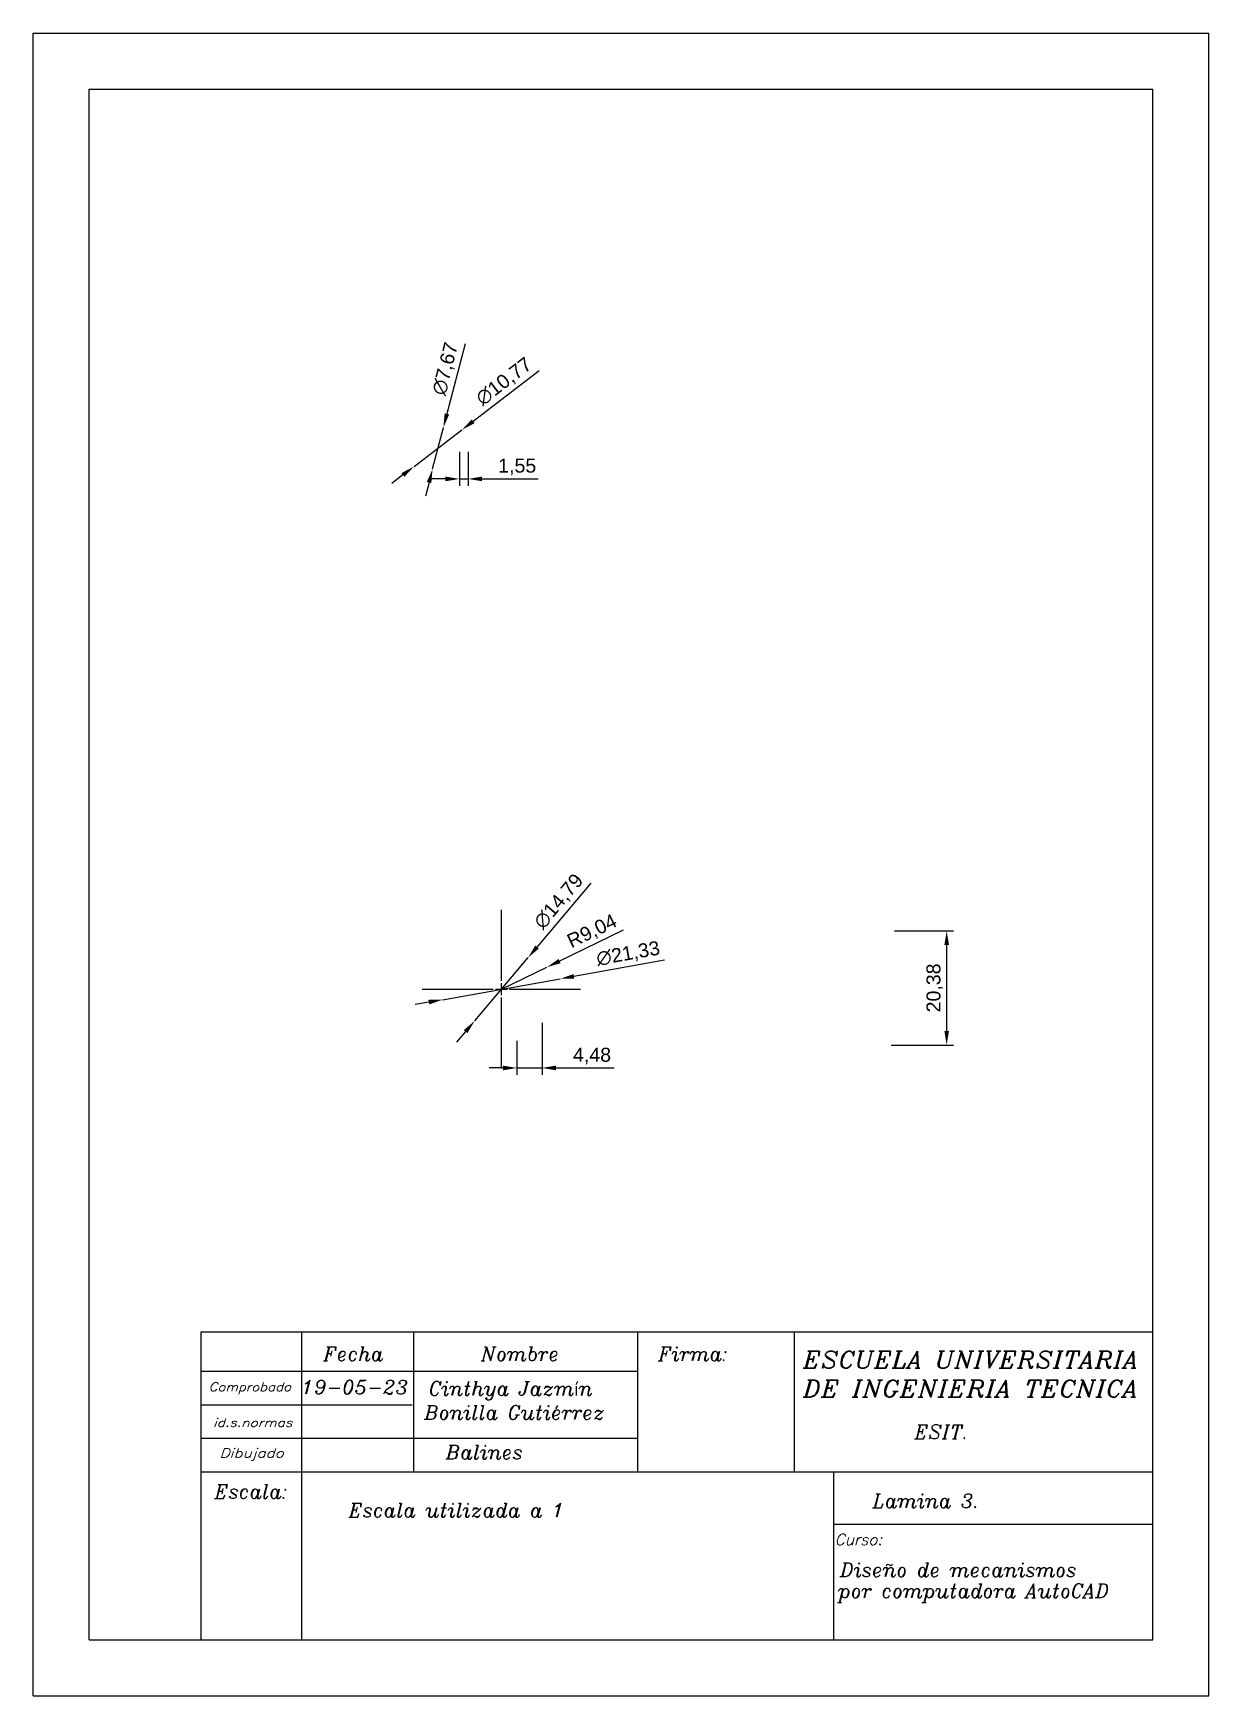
# Model space of a CAD drawing. Header units: inches. Extents: x 0 to 210, y 0 to 297.
import ezdxf
from ezdxf.enums import TextEntityAlignment as Align

# ---------------------------------------------------------------- set-up
doc = ezdxf.new("R2010")
doc.units = ezdxf.units.IN
doc.header["$MEASUREMENT"] = 0
doc.linetypes.add('CENTER2', pattern=[28.575, 19.05, -3.175, 3.175, -3.175])
doc.layers.get('0').update_dxf_attribs({"true_color": 0xc2ced6})
doc.styles.add('ITALIC', font='italic', dxfattribs={"height": 2})
doc.styles.add('ITALICC', font='italicc', dxfattribs={"height": 3})
doc.styles.get("Standard").update_dxf_attribs({"font": 'Arial.ttf'})
doc.dimstyles.new('ISO-25', dxfattribs={"dimtxt": 2.5, "dimasz": 2.5, "dimexe": 1.25, "dimexo": 0.625, "dimtad": 1, "dimtxsty": 'Standard', "dimcen": 2.5, "dimadec": 0, "dimazin": 0, "dimtfac": 1, "dimtmove": 0, "dimatfit": 3, "dimfxl": 1, "dimarcsym": 0})

# ---------------------------------------------------------------- blocks, each defined once
blk = doc.blocks.new('*D42')
at = {"color": 0, "lineweight": -2, "transparency": 16777216}
for p, q in [((90.54, 236.69), (78.7, 227.64)), ((68.16, 219.59), (76.72, 226.13)), ((66.18, 218.07), (64.19, 216.55))]:
    blk.add_line(p, q, dxfattribs=at)
at = {"color": 0, "transparency": 16777216}
for points in [[(78.45, 227.98), (78.96, 227.31), (76.72, 226.13)], [(65.92, 218.4), (66.43, 217.74), (68.16, 219.59)]]:
    blk.add_solid(points, dxfattribs=at)
at = {"layer": 'Defpoints', "color": 0, "transparency": 16777216}
for p in [(76.72, 226.13), (68.16, 219.59)]:
    blk.add_point(p, dxfattribs=at)
at = {"color": 0, "transparency": 16777216, "insert": (84.3, 234.66), "char_height": 2.5, "attachment_point": 5, "rotation": 37.3917}
blk.add_mtext('∅10,77', dxfattribs=at)
blk = doc.blocks.new('*D43')
at = {"color": 0, "lineweight": -2, "transparency": 16777216}
for p, q in [((77.3, 241.51), (74.03, 228.97)), ((71.47, 219.14), (73.4, 226.55)), ((70.84, 216.72), (70.21, 214.3))]:
    blk.add_line(p, q, dxfattribs=at)
at = {"color": 0, "transparency": 16777216}
for points in [[(73.63, 229.08), (74.44, 228.87), (73.4, 226.55)], [(70.44, 216.82), (71.24, 216.61), (71.47, 219.14)]]:
    blk.add_solid(points, dxfattribs=at)
at = {"layer": 'Defpoints', "color": 0, "transparency": 16777216}
for p in [(73.4, 226.55), (71.47, 219.14)]:
    blk.add_point(p, dxfattribs=at)
at = {"color": 0, "transparency": 16777216, "insert": (73.87, 237), "char_height": 2.5, "attachment_point": 5, "rotation": 75.3997}
blk.add_mtext('∅7,67', dxfattribs=at)
blk = doc.blocks.new('*D44')
at = {"color": 0, "lineweight": -2, "transparency": 16777216}
for p, q in [((76.27, 222.22), (76.27, 216.11)), ((77.82, 222.22), (77.82, 216.11)), ((73.77, 217.36), (71.27, 217.36)), ((76.27, 217.36), (77.82, 217.36)), ((80.32, 217.36), (90.35, 217.36))]:
    blk.add_line(p, q, dxfattribs=at)
at = {"color": 0, "transparency": 16777216}
for points in [[(73.77, 217.78), (73.77, 216.95), (76.27, 217.36)], [(80.32, 217.78), (80.32, 216.95), (77.82, 217.36)]]:
    blk.add_solid(points, dxfattribs=at)
at = {"layer": 'Defpoints', "color": 0, "transparency": 16777216}
for p in [(76.27, 222.85), (77.82, 222.85), (77.82, 217.36)]:
    blk.add_point(p, dxfattribs=at)
at = {"color": 0, "transparency": 16777216, "insert": (86.59, 219.5), "char_height": 2.5, "attachment_point": 5}
blk.add_mtext('1,55', dxfattribs=at)
blk = doc.blocks.new('*D37')
at = {"color": 0, "lineweight": -2, "transparency": 16777216}
for p, q in [((154.02, 136.62), (164.56, 136.62)), ((163.31, 134.12), (163.31, 118.73)), ((153.39, 116.23), (164.56, 116.23))]:
    blk.add_line(p, q, dxfattribs=at)
at = {"color": 0, "transparency": 16777216}
for points in [[(162.9, 134.12), (163.73, 134.12), (163.31, 136.62)], [(162.9, 118.73), (163.73, 118.73), (163.31, 116.23)]]:
    blk.add_solid(points, dxfattribs=at)
at = {"layer": 'Defpoints', "color": 0, "transparency": 16777216}
for p in [(153.39, 136.62), (152.77, 116.23, -5.91), (163.31, 116.23)]:
    blk.add_point(p, dxfattribs=at)
at = {"color": 0, "transparency": 16777216, "insert": (161.18, 126.43), "char_height": 2.5, "attachment_point": 5, "rotation": 90}
blk.add_mtext('20,38', dxfattribs=at)
blk = doc.blocks.new('*U29')
at = {"color": 0, "linetype": 'CENTER2', "transparency": 16777216}
for p, q in [((0, 1.48), (0, 10.9)), ((-10.9, 0), (-1.48, 0)), ((1.48, 0), (10.9, 0)), ((0, -10.9), (0, -1.48))]:
    blk.add_line(p, q, dxfattribs=at)
at = {"color": 0, "linetype": 'Continuous', "transparency": 16777216}
for p, q in [((-0.74, 0), (0.74, 0)), ((0, -0.74), (0, 0.74))]:
    blk.add_line(p, q, dxfattribs=at)
blk = doc.blocks.new('*U30')
at = {"color": 0, "linetype": 'CENTER2', "transparency": 16777216}
for p, q in [((0, 1.81), (0, 12.54)), ((-12.54, 0), (-1.81, 0)), ((1.81, 0), (12.54, 0)), ((0, -12.54), (0, -1.81))]:
    blk.add_line(p, q, dxfattribs=at)
at = {"color": 0, "linetype": 'Continuous', "transparency": 16777216}
for p, q in [((-0.9, 0), (0.9, 0)), ((0, -0.9), (0, 0.9))]:
    blk.add_line(p, q, dxfattribs=at)
blk = doc.blocks.new('*U31')
at = {"color": 0, "linetype": 'CENTER2', "transparency": 16777216}
for p, q in [((0, 2.13), (0, 14.16)), ((-14.16, 0), (-2.13, 0)), ((2.13, 0), (14.16, 0)), ((0, -14.16), (0, -2.13))]:
    blk.add_line(p, q, dxfattribs=at)
at = {"color": 0, "linetype": 'Continuous', "transparency": 16777216}
for p, q in [((-1.07, 0), (1.07, 0)), ((0, -1.07), (0, 1.07))]:
    blk.add_line(p, q, dxfattribs=at)
blk = doc.blocks.new('*U34')
at = {"color": 0, "linetype": 'CENTER2', "transparency": 16777216}
for p, q in [((0, 1.48), (0, 10.9)), ((-10.9, 0), (-1.48, 0)), ((1.48, 0), (10.9, 0)), ((0, -10.9), (0, -1.48))]:
    blk.add_line(p, q, dxfattribs=at)
at = {"color": 0, "linetype": 'Continuous', "transparency": 16777216}
for p, q in [((-0.74, 0), (0.74, 0)), ((0, -0.74), (0, 0.74))]:
    blk.add_line(p, q, dxfattribs=at)
blk = doc.blocks.new('*U35')
at = {"color": 0, "linetype": 'CENTER2', "transparency": 16777216}
for p, q in [((0, 1.81), (0, 12.54)), ((-12.54, 0), (-1.81, 0)), ((1.81, 0), (12.54, 0)), ((0, -12.54), (0, -1.81))]:
    blk.add_line(p, q, dxfattribs=at)
at = {"color": 0, "linetype": 'Continuous', "transparency": 16777216}
for p, q in [((-0.9, 0), (0.9, 0)), ((0, -0.9), (0, 0.9))]:
    blk.add_line(p, q, dxfattribs=at)
blk = doc.blocks.new('*U36')
at = {"color": 0, "linetype": 'CENTER2', "transparency": 16777216}
for p, q in [((0, 2.13), (0, 14.16)), ((-14.16, 0), (-2.13, 0)), ((2.13, 0), (14.16, 0)), ((0, -14.16), (0, -2.13))]:
    blk.add_line(p, q, dxfattribs=at)
at = {"color": 0, "linetype": 'Continuous', "transparency": 16777216}
for p, q in [((-1.07, 0), (1.07, 0)), ((0, -1.07), (0, 1.07))]:
    blk.add_line(p, q, dxfattribs=at)
blk = doc.blocks.new('*D38')
at = {"color": 0, "lineweight": -2, "transparency": 16777216}
for p, q in [((99.76, 145.14), (90.14, 133.75)), ((78.99, 120.54), (88.53, 131.84)), ((77.37, 118.63), (75.76, 116.72))]:
    blk.add_line(p, q, dxfattribs=at)
at = {"color": 0, "transparency": 16777216}
for points in [[(89.82, 134.02), (90.46, 133.48), (88.53, 131.84)], [(77.05, 118.9), (77.69, 118.36), (78.99, 120.54)]]:
    blk.add_solid(points, dxfattribs=at)
at = {"layer": 'Defpoints', "color": 0, "transparency": 16777216}
for p in [(88.53, 131.84, 4), (78.99, 120.54, 4)]:
    blk.add_point(p, dxfattribs=at)
at = {"color": 0, "transparency": 16777216, "insert": (94.09, 141.81), "char_height": 2.5, "attachment_point": 5, "rotation": 49.8228}
blk.add_mtext('∅14,79', dxfattribs=at)
blk = doc.blocks.new('*D39')
at = {"color": 0, "lineweight": -2, "transparency": 16777216}
for p, q in [((112.92, 131.37), (96.72, 128.49)), ((73.26, 124.33), (94.26, 128.06)), ((70.8, 123.89), (68.34, 123.45))]:
    blk.add_line(p, q, dxfattribs=at)
at = {"color": 0, "transparency": 16777216}
for points in [[(96.65, 128.9), (96.79, 128.08), (94.26, 128.06)], [(70.72, 124.3), (70.87, 123.48), (73.26, 124.33)]]:
    blk.add_solid(points, dxfattribs=at)
at = {"layer": 'Defpoints', "color": 0, "transparency": 16777216}
for p in [(94.26, 128.06, 4), (73.26, 124.33, 4)]:
    blk.add_point(p, dxfattribs=at)
at = {"color": 0, "transparency": 16777216, "insert": (106.43, 132.43), "char_height": 2.5, "attachment_point": 5, "rotation": 10.0698}
blk.add_mtext('∅21,33', dxfattribs=at)
blk = doc.blocks.new('*D40')
at = {"color": 0, "lineweight": -2, "transparency": 16777216}
for p, q in [((91.03, 120.2), (91.03, 110.88)), ((86.55, 116.99), (86.55, 110.88)), ((84.05, 112.13), (81.55, 112.13)), ((86.55, 112.13), (91.03, 112.13)), ((93.53, 112.13), (103.9, 112.13))]:
    blk.add_line(p, q, dxfattribs=at)
at = {"color": 0, "transparency": 16777216}
for points in [[(84.05, 112.55), (84.05, 111.71), (86.55, 112.13)], [(93.53, 112.55), (93.53, 111.71), (91.03, 112.13)]]:
    blk.add_solid(points, dxfattribs=at)
at = {"layer": 'Defpoints', "color": 0, "transparency": 16777216}
for p in [(91.03, 120.82, 4), (86.55, 117.62, 4), (91.03, 112.13)]:
    blk.add_point(p, dxfattribs=at)
at = {"color": 0, "transparency": 16777216, "insert": (99.96, 114.26), "char_height": 2.5, "attachment_point": 5}
blk.add_mtext('4,48', dxfattribs=at)
blk = doc.blocks.new('*D41')
at = {"color": 0, "lineweight": -2, "transparency": 16777216}
for p, q in [((105.5, 136.72), (94.15, 131.22)), ((83.76, 126.19), (91.9, 130.13))]:
    blk.add_line(p, q, dxfattribs=at)
at = {"color": 0, "transparency": 16777216}
blk.add_solid([(93.96, 131.59), (94.33, 130.84), (91.9, 130.13)], dxfattribs=at)
at = {"layer": 'Defpoints', "color": 0, "transparency": 16777216}
for p in [(91.9, 130.13, 4), (83.76, 126.19, 4)]:
    blk.add_point(p, dxfattribs=at)
at = {"color": 0, "transparency": 16777216, "insert": (100.02, 136.43), "char_height": 2.5, "attachment_point": 5, "rotation": 25.8263}
blk.add_mtext('R9,04', dxfattribs=at)

msp = doc.modelspace()

# ---------------------------------------------------------------- linework, layer by layer
for p, q in [((0.131, 296.978), (210.131, 296.978)), ((0.131, -0.022), (0.131, 296.978)), ((210.131, -0.022), (210.131, 296.978)), ((10.131, 286.978), (200.131, 286.978)), ((10.131, 9.978), (10.131, 286.978)), ((200.131, 9.978), (200.131, 286.978)), ((10.131, 9.978), (200.131, 9.978)), ((0.131, -0.022), (210.131, -0.022))]:
    msp.add_line(p, q)
at = {"color": 1}
for points in [[(30.131, 9.978), (30.131, 64.978), (200.131, 64.978)], [(48.131, 9.978), (48.131, 64.978)], [(68.131, 39.978), (68.131, 64.978)], [(108.131, 39.978), (108.131, 64.978)], [(136.131, 39.978), (136.131, 64.978)], [(30.131, 39.978), (200.131, 39.978)], [(143.131, 9.978), (143.131, 39.978)], [(143.131, 30.66), (200.131, 30.66)]]:
    msp.add_lwpolyline(points, dxfattribs=at)
for points in [[(30.131, 57.978), (108.131, 57.978)], [(30.131, 51.978), (67.826, 51.978)], [(30.131, 45.978), (108.131, 45.978)]]:
    msp.add_lwpolyline(points)

# ---------------------------------------------------------------- block references
at = {"linetype": 'CENTER2'}
for name in ['*U31', '*U36', '*U30', '*U35', '*U29', '*U34']:
    msp.add_blockref(name, (83.758, 126.192, 4), dxfattribs=at)

# ---------------------------------------------------------------- texts
at = {"style": 'ITALIC'}
for s, height, p in [('Fecha', 2.5, (51.957, 59.834)), ('Nombre', 2.5, (80.131, 59.834)), ('Firma:', 2.5, (111.797, 59.834)), ('19-05-23', 2.5, (48.039, 53.831)), ('Cinthya Jazmín', 2.5, (70.788, 53.64)), ('Bonilla Gutiérrez', 2.5, (69.99, 49.342)), ('ESIT.', 2.5, (157.582, 45.865)), ('Balines', 2.5, (73.829, 42.261)), ('Escala:', 2.5, (32.52, 35.236)), ('Lamina 3.', 2.5, (150.088, 33.554)), ('Escala utilizada a 1', 2.5, (56.483, 31.882)), ('Curso:', 2, (143.315, 26.899)), ('Diseño de mecanismos', 2.5, (144.247, 21.245)), ('por computadora AutoCAD', 2.5, (143.904, 17.446))]:
    msp.add_text(s, height=height, dxfattribs=at).set_placement(p)
at = {"style": 'ITALICC'}
for s, width, p, p2 in [('ESCUELA UNIVERSITARIA', 0.962783, (137.694, 58.507), (197.662, 58.507)), ('DE INGENIERIA TECNICA', 0.978493, (137.658, 53.347), (197.626, 53.347))]:
    msp.add_text(s, height=3, dxfattribs=dict(at, width=width)).set_placement(p, p2, align=Align.FIT)
at = {"style": 'ITALIC'}
for s, height, p, p2 in [('Comprobado', 1.5432, (31.483, 54.397), (46.181, 54.397)), ('id.s.normas', 1.46982, (32.279, 48.045), (46.417, 48.045)), ('Dibujado', 1.6147, (33.43, 42.531), (44.887, 42.531))]:
    msp.add_text(s, height=height, dxfattribs=at).set_placement(p, p2, align=Align.ALIGNED)

# ---------------------------------------------------------------- dimensions: what is measured, and where the dimension line sits
for p1, p2, picture, middle in [((71.47, 219.136, -4), (73.402, 226.554, -4), '*D43', (73.874, 237.002, -4)), ((68.164, 219.588, -4), (76.718, 226.126, -4), '*D42', (84.295, 234.658, -4)), ((78.986, 120.54, 4), (88.53, 131.843, 4), '*D38', (94.094, 141.806))]:
    dim = msp.add_diameter_dim_2p(p1=p1, p2=p2, dimstyle='ISO-25')
    dim.commit()
    dim.dimension.update_dxf_attribs({"geometry": picture, "text_midpoint": middle})
for base, p1, p2, picture, middle in [((77.823, 217.364, -4), (76.27, 222.847, -4), (77.823, 222.847, -4), '*D44', (86.586, 219.495, -4)), ((91.029, 112.13), (86.548, 117.617, 4), (91.029, 120.82, 4), '*D40', (99.963, 114.261))]:
    dim = msp.add_linear_dim(base=base, p1=p1, p2=p2, dimstyle='ISO-25')
    dim.commit()
    dim.dimension.update_dxf_attribs({"geometry": picture, "text_midpoint": middle})
dim = msp.add_radius_dim(center=(83.758, 126.192, 4), mpoint=(91.895, 130.13, 4), dimstyle='ISO-25')
dim.commit()
dim.dimension.update_dxf_attribs({"geometry": '*D41', "text_midpoint": (100.021, 136.43)})
dim = msp.add_diameter_dim_2p(p1=(73.259, 124.327, 4), p2=(94.258, 128.056, 4), dimstyle='ISO-25')
dim.commit()
dim.dimension.update_dxf_attribs({"geometry": '*D39', "text_midpoint": (106.81, 130.285), "dimtype": 163})
dim = msp.add_linear_dim(base=(163.313, 116.235), p1=(153.391, 136.619), p2=(152.769, 116.235, -5.913), angle=90, dimstyle='ISO-25')
dim.commit()
dim.dimension.update_dxf_attribs({"geometry": '*D37', "text_midpoint": (161.182, 126.427)})

doc.saveas('drawing.dxf')
